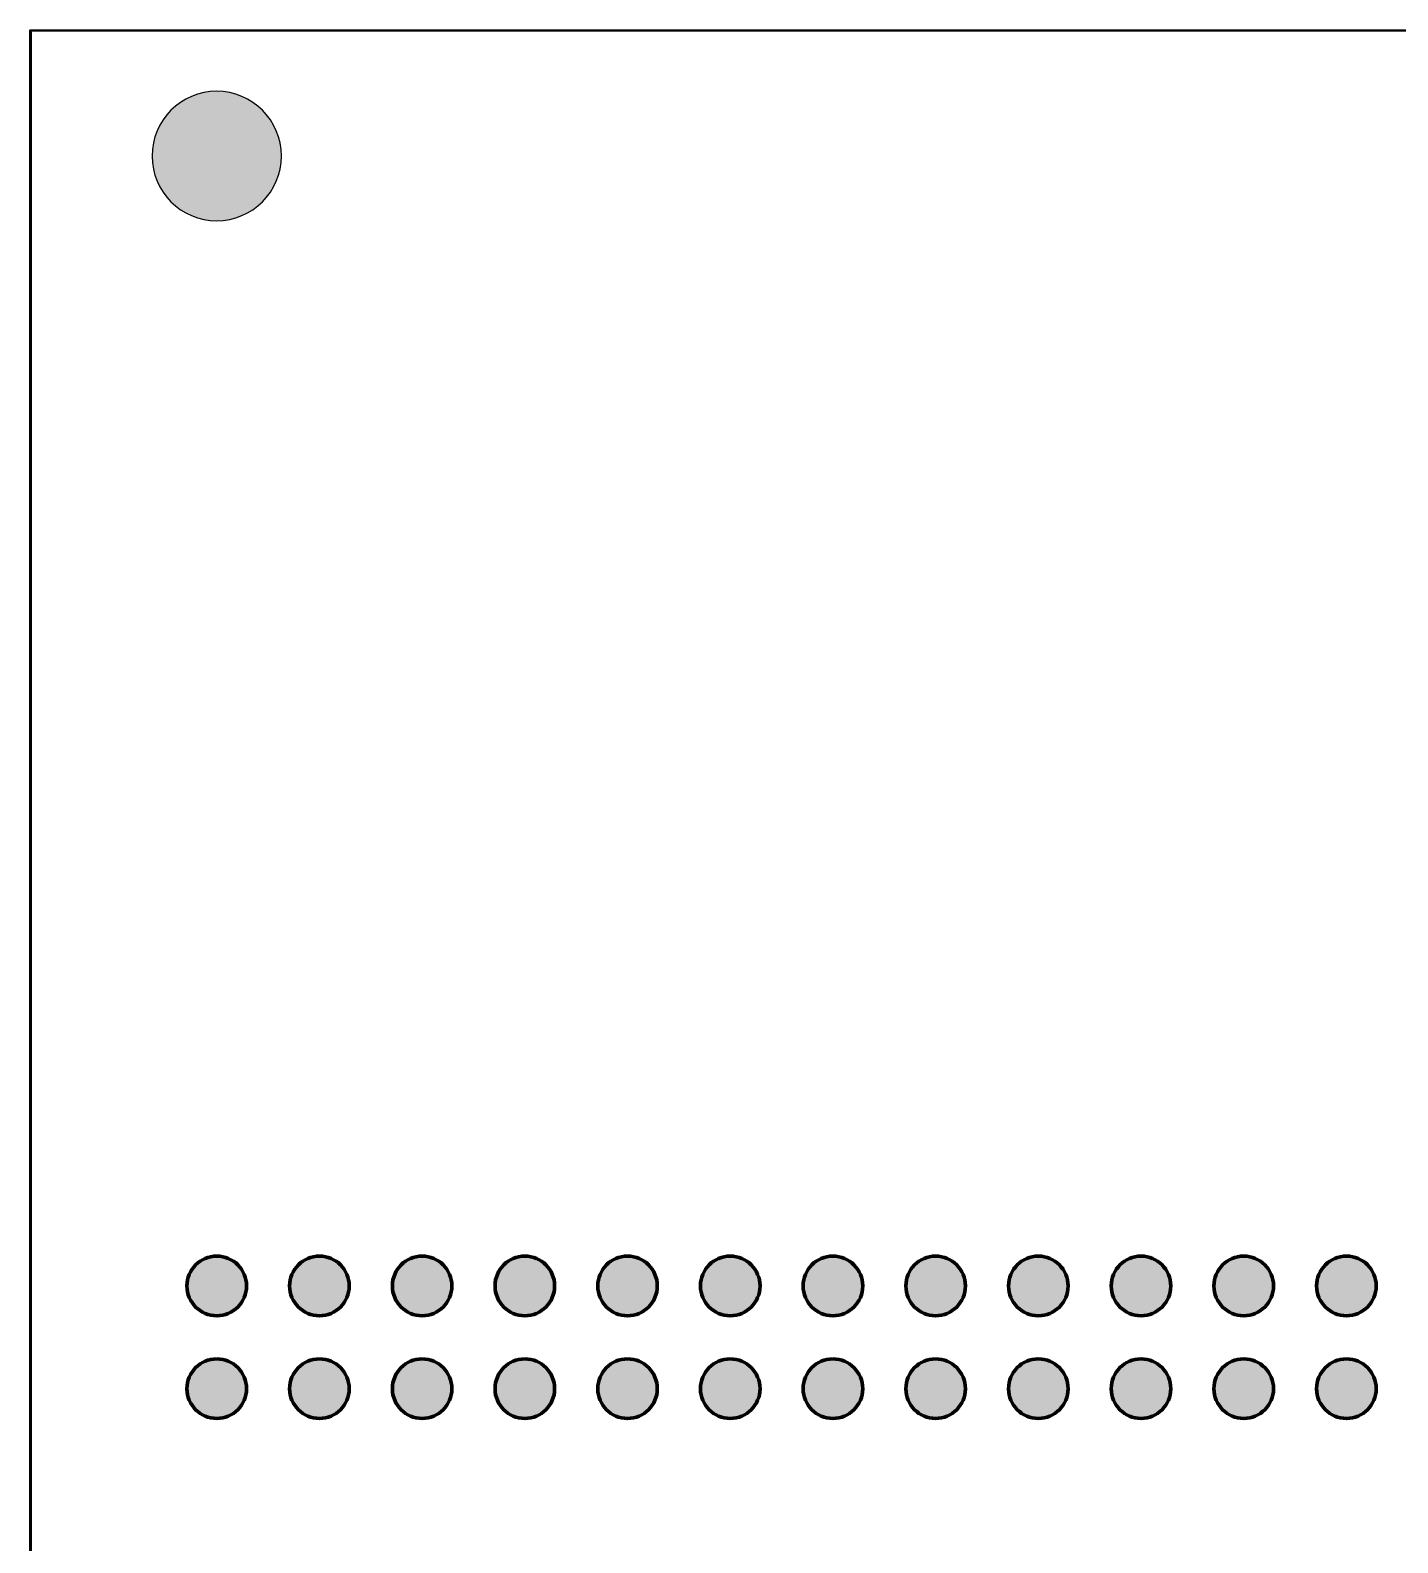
# Model space of a CAD drawing. Header units: inches. Extents: x 3.6 to 73.4, y 3.8 to 78.6.
# Drawn here: x 3.63 to 37.45, y 41.17 to 78.57 of the extents above; entities that cross this region are included whole.
import ezdxf

# ---------------------------------------------------------------- set-up
doc = ezdxf.new("R2010")
doc.units = ezdxf.units.IN
doc.header["$MEASUREMENT"] = 0
doc.layers.add('Layer 1', color=7, linetype='Continuous')

msp = doc.modelspace()

# ---------------------------------------------------------------- hatches: boundary and pattern name
at = {"layer": 'Layer 1'}
h = msp.add_hatch(color=7, dxfattribs=at)
h.dxf.hatch_style = 2
h.paths.add_polyline_path([(3.642, 78.561), (3.642, 3.764), (3.636, 3.764), (3.636, 3.769), (73.433, 3.769), (73.433, 3.764), (73.428, 3.764), (73.428, 78.561), (73.433, 78.561), (73.433, 78.555), (3.636, 78.555), (3.636, 78.561)])
h.paths.add_polyline_path([(3.636, 78.566), (73.433, 78.566), (73.439, 78.566), (73.439, 78.561), (73.439, 3.764), (73.439, 3.759), (73.433, 3.759), (3.636, 3.759), (3.631, 3.759), (3.631, 3.764), (3.631, 78.561), (3.631, 78.566)])
h = msp.add_hatch(color=7, dxfattribs=at)
edge = h.paths.add_edge_path()
edge.add_spline(control_points=[(9.843, 75.456), (9.843, 74.573), (9.127, 73.856), (8.243, 73.856), (7.36, 73.856), (6.643, 74.573), (6.643, 75.456), (6.643, 76.34), (7.36, 77.056), (8.243, 77.056), (9.127, 77.056), (9.843, 76.34), (9.843, 75.456)], knot_values=[0, 0, 0, 0, 1, 1, 1, 2, 2, 2, 3, 3, 3, 4, 4, 4, 4], degree=3, periodic=1)
h = msp.add_hatch(color=7, dxfattribs=at)
edge = h.paths.add_edge_path()
edge.add_spline(control_points=[(8.243, 48.253), (8.65, 48.253), (8.98, 47.923), (8.98, 47.516), (8.98, 47.109), (8.65, 46.78), (8.243, 46.78), (7.836, 46.78), (7.507, 47.109), (7.507, 47.516), (7.507, 47.923), (7.836, 48.253), (8.243, 48.253)], knot_values=[0, 0, 0, 0, 1, 1, 1, 2, 2, 2, 3, 3, 3, 4, 4, 4, 4], degree=3, periodic=1)
h = msp.add_hatch(color=7, dxfattribs=at)
edge = h.paths.add_edge_path()
edge.add_spline(control_points=[(10.783, 48.253), (11.19, 48.253), (11.52, 47.923), (11.52, 47.516), (11.52, 47.109), (11.19, 46.78), (10.783, 46.78), (10.376, 46.78), (10.047, 47.109), (10.047, 47.516), (10.047, 47.923), (10.376, 48.253), (10.783, 48.253)], knot_values=[0, 0, 0, 0, 1, 1, 1, 2, 2, 2, 3, 3, 3, 4, 4, 4, 4], degree=3, periodic=1)
h = msp.add_hatch(color=7, dxfattribs=at)
edge = h.paths.add_edge_path()
edge.add_spline(control_points=[(13.323, 48.253), (13.73, 48.253), (14.06, 47.923), (14.06, 47.516), (14.06, 47.109), (13.73, 46.78), (13.323, 46.78), (12.916, 46.78), (12.587, 47.109), (12.587, 47.516), (12.587, 47.923), (12.916, 48.253), (13.323, 48.253)], knot_values=[0, 0, 0, 0, 1, 1, 1, 2, 2, 2, 3, 3, 3, 4, 4, 4, 4], degree=3, periodic=1)
h = msp.add_hatch(color=7, dxfattribs=at)
edge = h.paths.add_edge_path()
edge.add_spline(control_points=[(15.863, 48.253), (16.27, 48.253), (16.6, 47.923), (16.6, 47.516), (16.6, 47.109), (16.27, 46.78), (15.863, 46.78), (15.456, 46.78), (15.127, 47.109), (15.127, 47.516), (15.127, 47.923), (15.456, 48.253), (15.863, 48.253)], knot_values=[0, 0, 0, 0, 1, 1, 1, 2, 2, 2, 3, 3, 3, 4, 4, 4, 4], degree=3, periodic=1)
h = msp.add_hatch(color=7, dxfattribs=at)
edge = h.paths.add_edge_path()
edge.add_spline(control_points=[(18.403, 48.253), (18.81, 48.253), (19.14, 47.923), (19.14, 47.516), (19.14, 47.109), (18.81, 46.78), (18.403, 46.78), (17.996, 46.78), (17.667, 47.109), (17.667, 47.516), (17.667, 47.923), (17.996, 48.253), (18.403, 48.253)], knot_values=[0, 0, 0, 0, 1, 1, 1, 2, 2, 2, 3, 3, 3, 4, 4, 4, 4], degree=3, periodic=1)
h = msp.add_hatch(color=7, dxfattribs=at)
edge = h.paths.add_edge_path()
edge.add_spline(control_points=[(20.943, 48.253), (21.35, 48.253), (21.68, 47.923), (21.68, 47.516), (21.68, 47.109), (21.35, 46.78), (20.943, 46.78), (20.536, 46.78), (20.207, 47.109), (20.207, 47.516), (20.207, 47.923), (20.536, 48.253), (20.943, 48.253)], knot_values=[0, 0, 0, 0, 1, 1, 1, 2, 2, 2, 3, 3, 3, 4, 4, 4, 4], degree=3, periodic=1)
h = msp.add_hatch(color=7, dxfattribs=at)
edge = h.paths.add_edge_path()
edge.add_spline(control_points=[(23.483, 48.253), (23.89, 48.253), (24.22, 47.923), (24.22, 47.516), (24.22, 47.109), (23.89, 46.78), (23.483, 46.78), (23.076, 46.78), (22.747, 47.109), (22.747, 47.516), (22.747, 47.923), (23.076, 48.253), (23.483, 48.253)], knot_values=[0, 0, 0, 0, 1, 1, 1, 2, 2, 2, 3, 3, 3, 4, 4, 4, 4], degree=3, periodic=1)
h = msp.add_hatch(color=7, dxfattribs=at)
edge = h.paths.add_edge_path()
edge.add_spline(control_points=[(26.023, 48.253), (26.43, 48.253), (26.76, 47.923), (26.76, 47.516), (26.76, 47.109), (26.43, 46.78), (26.023, 46.78), (25.616, 46.78), (25.287, 47.109), (25.287, 47.516), (25.287, 47.923), (25.616, 48.253), (26.023, 48.253)], knot_values=[0, 0, 0, 0, 1, 1, 1, 2, 2, 2, 3, 3, 3, 4, 4, 4, 4], degree=3, periodic=1)
h = msp.add_hatch(color=7, dxfattribs=at)
edge = h.paths.add_edge_path()
edge.add_spline(control_points=[(28.563, 48.253), (28.97, 48.253), (29.3, 47.923), (29.3, 47.516), (29.3, 47.109), (28.97, 46.78), (28.563, 46.78), (28.156, 46.78), (27.827, 47.109), (27.827, 47.516), (27.827, 47.923), (28.156, 48.253), (28.563, 48.253)], knot_values=[0, 0, 0, 0, 1, 1, 1, 2, 2, 2, 3, 3, 3, 4, 4, 4, 4], degree=3, periodic=1)
h = msp.add_hatch(color=7, dxfattribs=at)
edge = h.paths.add_edge_path()
edge.add_spline(control_points=[(31.103, 48.253), (31.51, 48.253), (31.84, 47.923), (31.84, 47.516), (31.84, 47.109), (31.51, 46.78), (31.103, 46.78), (30.696, 46.78), (30.367, 47.109), (30.367, 47.516), (30.367, 47.923), (30.696, 48.253), (31.103, 48.253)], knot_values=[0, 0, 0, 0, 1, 1, 1, 2, 2, 2, 3, 3, 3, 4, 4, 4, 4], degree=3, periodic=1)
h = msp.add_hatch(color=7, dxfattribs=at)
edge = h.paths.add_edge_path()
edge.add_spline(control_points=[(33.643, 48.253), (34.05, 48.253), (34.38, 47.923), (34.38, 47.516), (34.38, 47.109), (34.05, 46.78), (33.643, 46.78), (33.236, 46.78), (32.907, 47.109), (32.907, 47.516), (32.907, 47.923), (33.236, 48.253), (33.643, 48.253)], knot_values=[0, 0, 0, 0, 1, 1, 1, 2, 2, 2, 3, 3, 3, 4, 4, 4, 4], degree=3, periodic=1)
h = msp.add_hatch(color=7, dxfattribs=at)
edge = h.paths.add_edge_path()
edge.add_spline(control_points=[(36.183, 48.253), (36.59, 48.253), (36.92, 47.923), (36.92, 47.516), (36.92, 47.109), (36.59, 46.78), (36.183, 46.78), (35.776, 46.78), (35.447, 47.109), (35.447, 47.516), (35.447, 47.923), (35.776, 48.253), (36.183, 48.253)], knot_values=[0, 0, 0, 0, 1, 1, 1, 2, 2, 2, 3, 3, 3, 4, 4, 4, 4], degree=3, periodic=1)
h = msp.add_hatch(color=7, dxfattribs=at)
edge = h.paths.add_edge_path()
edge.add_spline(control_points=[(8.243, 45.713), (8.65, 45.713), (8.98, 45.383), (8.98, 44.976), (8.98, 44.569), (8.65, 44.24), (8.243, 44.24), (7.836, 44.24), (7.507, 44.569), (7.507, 44.976), (7.507, 45.383), (7.836, 45.713), (8.243, 45.713)], knot_values=[0, 0, 0, 0, 1, 1, 1, 2, 2, 2, 3, 3, 3, 4, 4, 4, 4], degree=3, periodic=1)
h = msp.add_hatch(color=7, dxfattribs=at)
edge = h.paths.add_edge_path()
edge.add_spline(control_points=[(10.783, 45.713), (11.19, 45.713), (11.52, 45.383), (11.52, 44.976), (11.52, 44.569), (11.19, 44.24), (10.783, 44.24), (10.376, 44.24), (10.047, 44.569), (10.047, 44.976), (10.047, 45.383), (10.376, 45.713), (10.783, 45.713)], knot_values=[0, 0, 0, 0, 1, 1, 1, 2, 2, 2, 3, 3, 3, 4, 4, 4, 4], degree=3, periodic=1)
h = msp.add_hatch(color=7, dxfattribs=at)
edge = h.paths.add_edge_path()
edge.add_spline(control_points=[(13.323, 45.713), (13.73, 45.713), (14.06, 45.383), (14.06, 44.976), (14.06, 44.569), (13.73, 44.24), (13.323, 44.24), (12.916, 44.24), (12.587, 44.569), (12.587, 44.976), (12.587, 45.383), (12.916, 45.713), (13.323, 45.713)], knot_values=[0, 0, 0, 0, 1, 1, 1, 2, 2, 2, 3, 3, 3, 4, 4, 4, 4], degree=3, periodic=1)
h = msp.add_hatch(color=7, dxfattribs=at)
edge = h.paths.add_edge_path()
edge.add_spline(control_points=[(15.863, 45.713), (16.27, 45.713), (16.6, 45.383), (16.6, 44.976), (16.6, 44.569), (16.27, 44.24), (15.863, 44.24), (15.456, 44.24), (15.127, 44.569), (15.127, 44.976), (15.127, 45.383), (15.456, 45.713), (15.863, 45.713)], knot_values=[0, 0, 0, 0, 1, 1, 1, 2, 2, 2, 3, 3, 3, 4, 4, 4, 4], degree=3, periodic=1)
h = msp.add_hatch(color=7, dxfattribs=at)
edge = h.paths.add_edge_path()
edge.add_spline(control_points=[(18.403, 45.713), (18.81, 45.713), (19.14, 45.383), (19.14, 44.976), (19.14, 44.569), (18.81, 44.24), (18.403, 44.24), (17.996, 44.24), (17.667, 44.569), (17.667, 44.976), (17.667, 45.383), (17.996, 45.713), (18.403, 45.713)], knot_values=[0, 0, 0, 0, 1, 1, 1, 2, 2, 2, 3, 3, 3, 4, 4, 4, 4], degree=3, periodic=1)
h = msp.add_hatch(color=7, dxfattribs=at)
edge = h.paths.add_edge_path()
edge.add_spline(control_points=[(20.943, 45.713), (21.35, 45.713), (21.68, 45.383), (21.68, 44.976), (21.68, 44.569), (21.35, 44.24), (20.943, 44.24), (20.536, 44.24), (20.207, 44.569), (20.207, 44.976), (20.207, 45.383), (20.536, 45.713), (20.943, 45.713)], knot_values=[0, 0, 0, 0, 1, 1, 1, 2, 2, 2, 3, 3, 3, 4, 4, 4, 4], degree=3, periodic=1)
h = msp.add_hatch(color=7, dxfattribs=at)
edge = h.paths.add_edge_path()
edge.add_spline(control_points=[(23.483, 45.713), (23.89, 45.713), (24.22, 45.383), (24.22, 44.976), (24.22, 44.569), (23.89, 44.24), (23.483, 44.24), (23.076, 44.24), (22.747, 44.569), (22.747, 44.976), (22.747, 45.383), (23.076, 45.713), (23.483, 45.713)], knot_values=[0, 0, 0, 0, 1, 1, 1, 2, 2, 2, 3, 3, 3, 4, 4, 4, 4], degree=3, periodic=1)
h = msp.add_hatch(color=7, dxfattribs=at)
edge = h.paths.add_edge_path()
edge.add_spline(control_points=[(26.023, 45.713), (26.43, 45.713), (26.76, 45.383), (26.76, 44.976), (26.76, 44.569), (26.43, 44.24), (26.023, 44.24), (25.616, 44.24), (25.287, 44.569), (25.287, 44.976), (25.287, 45.383), (25.616, 45.713), (26.023, 45.713)], knot_values=[0, 0, 0, 0, 1, 1, 1, 2, 2, 2, 3, 3, 3, 4, 4, 4, 4], degree=3, periodic=1)
h = msp.add_hatch(color=7, dxfattribs=at)
edge = h.paths.add_edge_path()
edge.add_spline(control_points=[(28.563, 45.713), (28.97, 45.713), (29.3, 45.383), (29.3, 44.976), (29.3, 44.569), (28.97, 44.24), (28.563, 44.24), (28.156, 44.24), (27.827, 44.569), (27.827, 44.976), (27.827, 45.383), (28.156, 45.713), (28.563, 45.713)], knot_values=[0, 0, 0, 0, 1, 1, 1, 2, 2, 2, 3, 3, 3, 4, 4, 4, 4], degree=3, periodic=1)
h = msp.add_hatch(color=7, dxfattribs=at)
edge = h.paths.add_edge_path()
edge.add_spline(control_points=[(31.103, 45.713), (31.51, 45.713), (31.84, 45.383), (31.84, 44.976), (31.84, 44.569), (31.51, 44.24), (31.103, 44.24), (30.696, 44.24), (30.367, 44.569), (30.367, 44.976), (30.367, 45.383), (30.696, 45.713), (31.103, 45.713)], knot_values=[0, 0, 0, 0, 1, 1, 1, 2, 2, 2, 3, 3, 3, 4, 4, 4, 4], degree=3, periodic=1)
h = msp.add_hatch(color=7, dxfattribs=at)
edge = h.paths.add_edge_path()
edge.add_spline(control_points=[(33.643, 45.713), (34.05, 45.713), (34.38, 45.383), (34.38, 44.976), (34.38, 44.569), (34.05, 44.24), (33.643, 44.24), (33.236, 44.24), (32.907, 44.569), (32.907, 44.976), (32.907, 45.383), (33.236, 45.713), (33.643, 45.713)], knot_values=[0, 0, 0, 0, 1, 1, 1, 2, 2, 2, 3, 3, 3, 4, 4, 4, 4], degree=3, periodic=1)
h = msp.add_hatch(color=7, dxfattribs=at)
edge = h.paths.add_edge_path()
edge.add_spline(control_points=[(36.183, 45.713), (36.59, 45.713), (36.92, 45.383), (36.92, 44.976), (36.92, 44.569), (36.59, 44.24), (36.183, 44.24), (35.776, 44.24), (35.447, 44.569), (35.447, 44.976), (35.447, 45.383), (35.776, 45.713), (36.183, 45.713)], knot_values=[0, 0, 0, 0, 1, 1, 1, 2, 2, 2, 3, 3, 3, 4, 4, 4, 4], degree=3, periodic=1)

# ---------------------------------------------------------------- linework, layer by layer
at = {"layer": 'Layer 1', "color": 7, "lineweight": 35}
for points in [[(3.636, 78.566), (73.433, 78.566), (73.439, 78.566), (73.439, 78.561), (73.439, 3.764), (73.439, 3.759), (73.433, 3.759), (3.636, 3.759), (3.631, 3.759), (3.631, 3.764), (3.631, 78.561), (3.631, 78.566), (3.636, 78.566)], [(3.642, 78.561), (3.642, 3.764), (3.636, 3.764), (3.636, 3.769), (73.433, 3.769), (73.433, 3.764), (73.428, 3.764), (73.428, 78.561), (73.433, 78.561), (73.433, 78.555), (3.636, 78.555), (3.636, 78.561), (3.642, 78.561)]]:
    msp.add_lwpolyline(points, dxfattribs=at)
at = {"layer": 'Layer 1', "lineweight": 0}
for points in [[(9.843, 75.456), (9.843, 74.573), (9.127, 73.856), (8.243, 73.856), (7.36, 73.856), (6.643, 74.573), (6.643, 75.456), (6.643, 76.34), (7.36, 77.056), (8.243, 77.056), (9.127, 77.056), (9.843, 76.34), (9.843, 75.456)], [(8.243, 48.253), (8.65, 48.253), (8.98, 47.923), (8.98, 47.516), (8.98, 47.109), (8.65, 46.78), (8.243, 46.78), (7.836, 46.78), (7.507, 47.109), (7.507, 47.516), (7.507, 47.923), (7.836, 48.253), (8.243, 48.253)], [(10.783, 48.253), (11.19, 48.253), (11.52, 47.923), (11.52, 47.516), (11.52, 47.109), (11.19, 46.78), (10.783, 46.78), (10.376, 46.78), (10.047, 47.109), (10.047, 47.516), (10.047, 47.923), (10.376, 48.253), (10.783, 48.253)], [(13.323, 48.253), (13.73, 48.253), (14.06, 47.923), (14.06, 47.516), (14.06, 47.109), (13.73, 46.78), (13.323, 46.78), (12.916, 46.78), (12.587, 47.109), (12.587, 47.516), (12.587, 47.923), (12.916, 48.253), (13.323, 48.253)], [(15.863, 48.253), (16.27, 48.253), (16.6, 47.923), (16.6, 47.516), (16.6, 47.109), (16.27, 46.78), (15.863, 46.78), (15.456, 46.78), (15.127, 47.109), (15.127, 47.516), (15.127, 47.923), (15.456, 48.253), (15.863, 48.253)], [(18.403, 48.253), (18.81, 48.253), (19.14, 47.923), (19.14, 47.516), (19.14, 47.109), (18.81, 46.78), (18.403, 46.78), (17.996, 46.78), (17.667, 47.109), (17.667, 47.516), (17.667, 47.923), (17.996, 48.253), (18.403, 48.253)], [(20.943, 48.253), (21.35, 48.253), (21.68, 47.923), (21.68, 47.516), (21.68, 47.109), (21.35, 46.78), (20.943, 46.78), (20.536, 46.78), (20.207, 47.109), (20.207, 47.516), (20.207, 47.923), (20.536, 48.253), (20.943, 48.253)], [(23.483, 48.253), (23.89, 48.253), (24.22, 47.923), (24.22, 47.516), (24.22, 47.109), (23.89, 46.78), (23.483, 46.78), (23.076, 46.78), (22.747, 47.109), (22.747, 47.516), (22.747, 47.923), (23.076, 48.253), (23.483, 48.253)], [(26.023, 48.253), (26.43, 48.253), (26.76, 47.923), (26.76, 47.516), (26.76, 47.109), (26.43, 46.78), (26.023, 46.78), (25.616, 46.78), (25.287, 47.109), (25.287, 47.516), (25.287, 47.923), (25.616, 48.253), (26.023, 48.253)], [(28.563, 48.253), (28.97, 48.253), (29.3, 47.923), (29.3, 47.516), (29.3, 47.109), (28.97, 46.78), (28.563, 46.78), (28.156, 46.78), (27.827, 47.109), (27.827, 47.516), (27.827, 47.923), (28.156, 48.253), (28.563, 48.253)], [(31.103, 48.253), (31.51, 48.253), (31.84, 47.923), (31.84, 47.516), (31.84, 47.109), (31.51, 46.78), (31.103, 46.78), (30.696, 46.78), (30.367, 47.109), (30.367, 47.516), (30.367, 47.923), (30.696, 48.253), (31.103, 48.253)], [(33.643, 48.253), (34.05, 48.253), (34.38, 47.923), (34.38, 47.516), (34.38, 47.109), (34.05, 46.78), (33.643, 46.78), (33.236, 46.78), (32.907, 47.109), (32.907, 47.516), (32.907, 47.923), (33.236, 48.253), (33.643, 48.253)], [(36.183, 48.253), (36.59, 48.253), (36.92, 47.923), (36.92, 47.516), (36.92, 47.109), (36.59, 46.78), (36.183, 46.78), (35.776, 46.78), (35.447, 47.109), (35.447, 47.516), (35.447, 47.923), (35.776, 48.253), (36.183, 48.253)], [(8.243, 45.713), (8.65, 45.713), (8.98, 45.383), (8.98, 44.976), (8.98, 44.569), (8.65, 44.24), (8.243, 44.24), (7.836, 44.24), (7.507, 44.569), (7.507, 44.976), (7.507, 45.383), (7.836, 45.713), (8.243, 45.713)], [(10.783, 45.713), (11.19, 45.713), (11.52, 45.383), (11.52, 44.976), (11.52, 44.569), (11.19, 44.24), (10.783, 44.24), (10.376, 44.24), (10.047, 44.569), (10.047, 44.976), (10.047, 45.383), (10.376, 45.713), (10.783, 45.713)], [(13.323, 45.713), (13.73, 45.713), (14.06, 45.383), (14.06, 44.976), (14.06, 44.569), (13.73, 44.24), (13.323, 44.24), (12.916, 44.24), (12.587, 44.569), (12.587, 44.976), (12.587, 45.383), (12.916, 45.713), (13.323, 45.713)], [(15.863, 45.713), (16.27, 45.713), (16.6, 45.383), (16.6, 44.976), (16.6, 44.569), (16.27, 44.24), (15.863, 44.24), (15.456, 44.24), (15.127, 44.569), (15.127, 44.976), (15.127, 45.383), (15.456, 45.713), (15.863, 45.713)], [(18.403, 45.713), (18.81, 45.713), (19.14, 45.383), (19.14, 44.976), (19.14, 44.569), (18.81, 44.24), (18.403, 44.24), (17.996, 44.24), (17.667, 44.569), (17.667, 44.976), (17.667, 45.383), (17.996, 45.713), (18.403, 45.713)], [(20.943, 45.713), (21.35, 45.713), (21.68, 45.383), (21.68, 44.976), (21.68, 44.569), (21.35, 44.24), (20.943, 44.24), (20.536, 44.24), (20.207, 44.569), (20.207, 44.976), (20.207, 45.383), (20.536, 45.713), (20.943, 45.713)], [(23.483, 45.713), (23.89, 45.713), (24.22, 45.383), (24.22, 44.976), (24.22, 44.569), (23.89, 44.24), (23.483, 44.24), (23.076, 44.24), (22.747, 44.569), (22.747, 44.976), (22.747, 45.383), (23.076, 45.713), (23.483, 45.713)], [(26.023, 45.713), (26.43, 45.713), (26.76, 45.383), (26.76, 44.976), (26.76, 44.569), (26.43, 44.24), (26.023, 44.24), (25.616, 44.24), (25.287, 44.569), (25.287, 44.976), (25.287, 45.383), (25.616, 45.713), (26.023, 45.713)], [(28.563, 45.713), (28.97, 45.713), (29.3, 45.383), (29.3, 44.976), (29.3, 44.569), (28.97, 44.24), (28.563, 44.24), (28.156, 44.24), (27.827, 44.569), (27.827, 44.976), (27.827, 45.383), (28.156, 45.713), (28.563, 45.713)], [(31.103, 45.713), (31.51, 45.713), (31.84, 45.383), (31.84, 44.976), (31.84, 44.569), (31.51, 44.24), (31.103, 44.24), (30.696, 44.24), (30.367, 44.569), (30.367, 44.976), (30.367, 45.383), (30.696, 45.713), (31.103, 45.713)], [(33.643, 45.713), (34.05, 45.713), (34.38, 45.383), (34.38, 44.976), (34.38, 44.569), (34.05, 44.24), (33.643, 44.24), (33.236, 44.24), (32.907, 44.569), (32.907, 44.976), (32.907, 45.383), (33.236, 45.713), (33.643, 45.713)], [(36.183, 45.713), (36.59, 45.713), (36.92, 45.383), (36.92, 44.976), (36.92, 44.569), (36.59, 44.24), (36.183, 44.24), (35.776, 44.24), (35.447, 44.569), (35.447, 44.976), (35.447, 45.383), (35.776, 45.713), (36.183, 45.713)]]:
    msp.add_open_spline(points, degree=3, knots=[0, 0, 0, 0, 1, 1, 1, 2, 2, 2, 3, 3, 3, 4, 4, 4, 4], dxfattribs=at)
at = {"layer": 'Layer 1', "color": 7, "lineweight": 25}
msp.add_open_spline([(9.843, 75.456), (9.843, 74.573), (9.127, 73.856), (8.243, 73.856), (7.36, 73.856), (6.643, 74.573), (6.643, 75.456), (6.643, 76.34), (7.36, 77.056), (8.243, 77.056), (9.127, 77.056), (9.843, 76.34), (9.843, 75.456)], degree=3, knots=[0, 0, 0, 0, 1, 1, 1, 2, 2, 2, 3, 3, 3, 4, 4, 4, 4], dxfattribs=at)
at = {"layer": 'Layer 1', "color": 7, "lineweight": 80}
for points in [[(8.243, 48.253), (8.65, 48.253), (8.98, 47.923), (8.98, 47.516), (8.98, 47.109), (8.65, 46.78), (8.243, 46.78), (7.836, 46.78), (7.507, 47.109), (7.507, 47.516), (7.507, 47.923), (7.836, 48.253), (8.243, 48.253)], [(10.783, 48.253), (11.19, 48.253), (11.52, 47.923), (11.52, 47.516), (11.52, 47.109), (11.19, 46.78), (10.783, 46.78), (10.376, 46.78), (10.047, 47.109), (10.047, 47.516), (10.047, 47.923), (10.376, 48.253), (10.783, 48.253)], [(13.323, 48.253), (13.73, 48.253), (14.06, 47.923), (14.06, 47.516), (14.06, 47.109), (13.73, 46.78), (13.323, 46.78), (12.916, 46.78), (12.587, 47.109), (12.587, 47.516), (12.587, 47.923), (12.916, 48.253), (13.323, 48.253)], [(15.863, 48.253), (16.27, 48.253), (16.6, 47.923), (16.6, 47.516), (16.6, 47.109), (16.27, 46.78), (15.863, 46.78), (15.456, 46.78), (15.127, 47.109), (15.127, 47.516), (15.127, 47.923), (15.456, 48.253), (15.863, 48.253)], [(18.403, 48.253), (18.81, 48.253), (19.14, 47.923), (19.14, 47.516), (19.14, 47.109), (18.81, 46.78), (18.403, 46.78), (17.996, 46.78), (17.667, 47.109), (17.667, 47.516), (17.667, 47.923), (17.996, 48.253), (18.403, 48.253)], [(20.943, 48.253), (21.35, 48.253), (21.68, 47.923), (21.68, 47.516), (21.68, 47.109), (21.35, 46.78), (20.943, 46.78), (20.536, 46.78), (20.207, 47.109), (20.207, 47.516), (20.207, 47.923), (20.536, 48.253), (20.943, 48.253)], [(23.483, 48.253), (23.89, 48.253), (24.22, 47.923), (24.22, 47.516), (24.22, 47.109), (23.89, 46.78), (23.483, 46.78), (23.076, 46.78), (22.747, 47.109), (22.747, 47.516), (22.747, 47.923), (23.076, 48.253), (23.483, 48.253)], [(26.023, 48.253), (26.43, 48.253), (26.76, 47.923), (26.76, 47.516), (26.76, 47.109), (26.43, 46.78), (26.023, 46.78), (25.616, 46.78), (25.287, 47.109), (25.287, 47.516), (25.287, 47.923), (25.616, 48.253), (26.023, 48.253)], [(28.563, 48.253), (28.97, 48.253), (29.3, 47.923), (29.3, 47.516), (29.3, 47.109), (28.97, 46.78), (28.563, 46.78), (28.156, 46.78), (27.827, 47.109), (27.827, 47.516), (27.827, 47.923), (28.156, 48.253), (28.563, 48.253)], [(31.103, 48.253), (31.51, 48.253), (31.84, 47.923), (31.84, 47.516), (31.84, 47.109), (31.51, 46.78), (31.103, 46.78), (30.696, 46.78), (30.367, 47.109), (30.367, 47.516), (30.367, 47.923), (30.696, 48.253), (31.103, 48.253)], [(33.643, 48.253), (34.05, 48.253), (34.38, 47.923), (34.38, 47.516), (34.38, 47.109), (34.05, 46.78), (33.643, 46.78), (33.236, 46.78), (32.907, 47.109), (32.907, 47.516), (32.907, 47.923), (33.236, 48.253), (33.643, 48.253)], [(36.183, 48.253), (36.59, 48.253), (36.92, 47.923), (36.92, 47.516), (36.92, 47.109), (36.59, 46.78), (36.183, 46.78), (35.776, 46.78), (35.447, 47.109), (35.447, 47.516), (35.447, 47.923), (35.776, 48.253), (36.183, 48.253)], [(8.243, 45.713), (8.65, 45.713), (8.98, 45.383), (8.98, 44.976), (8.98, 44.569), (8.65, 44.24), (8.243, 44.24), (7.836, 44.24), (7.507, 44.569), (7.507, 44.976), (7.507, 45.383), (7.836, 45.713), (8.243, 45.713)], [(10.783, 45.713), (11.19, 45.713), (11.52, 45.383), (11.52, 44.976), (11.52, 44.569), (11.19, 44.24), (10.783, 44.24), (10.376, 44.24), (10.047, 44.569), (10.047, 44.976), (10.047, 45.383), (10.376, 45.713), (10.783, 45.713)], [(13.323, 45.713), (13.73, 45.713), (14.06, 45.383), (14.06, 44.976), (14.06, 44.569), (13.73, 44.24), (13.323, 44.24), (12.916, 44.24), (12.587, 44.569), (12.587, 44.976), (12.587, 45.383), (12.916, 45.713), (13.323, 45.713)], [(15.863, 45.713), (16.27, 45.713), (16.6, 45.383), (16.6, 44.976), (16.6, 44.569), (16.27, 44.24), (15.863, 44.24), (15.456, 44.24), (15.127, 44.569), (15.127, 44.976), (15.127, 45.383), (15.456, 45.713), (15.863, 45.713)], [(18.403, 45.713), (18.81, 45.713), (19.14, 45.383), (19.14, 44.976), (19.14, 44.569), (18.81, 44.24), (18.403, 44.24), (17.996, 44.24), (17.667, 44.569), (17.667, 44.976), (17.667, 45.383), (17.996, 45.713), (18.403, 45.713)], [(20.943, 45.713), (21.35, 45.713), (21.68, 45.383), (21.68, 44.976), (21.68, 44.569), (21.35, 44.24), (20.943, 44.24), (20.536, 44.24), (20.207, 44.569), (20.207, 44.976), (20.207, 45.383), (20.536, 45.713), (20.943, 45.713)], [(23.483, 45.713), (23.89, 45.713), (24.22, 45.383), (24.22, 44.976), (24.22, 44.569), (23.89, 44.24), (23.483, 44.24), (23.076, 44.24), (22.747, 44.569), (22.747, 44.976), (22.747, 45.383), (23.076, 45.713), (23.483, 45.713)], [(26.023, 45.713), (26.43, 45.713), (26.76, 45.383), (26.76, 44.976), (26.76, 44.569), (26.43, 44.24), (26.023, 44.24), (25.616, 44.24), (25.287, 44.569), (25.287, 44.976), (25.287, 45.383), (25.616, 45.713), (26.023, 45.713)], [(28.563, 45.713), (28.97, 45.713), (29.3, 45.383), (29.3, 44.976), (29.3, 44.569), (28.97, 44.24), (28.563, 44.24), (28.156, 44.24), (27.827, 44.569), (27.827, 44.976), (27.827, 45.383), (28.156, 45.713), (28.563, 45.713)], [(31.103, 45.713), (31.51, 45.713), (31.84, 45.383), (31.84, 44.976), (31.84, 44.569), (31.51, 44.24), (31.103, 44.24), (30.696, 44.24), (30.367, 44.569), (30.367, 44.976), (30.367, 45.383), (30.696, 45.713), (31.103, 45.713)], [(33.643, 45.713), (34.05, 45.713), (34.38, 45.383), (34.38, 44.976), (34.38, 44.569), (34.05, 44.24), (33.643, 44.24), (33.236, 44.24), (32.907, 44.569), (32.907, 44.976), (32.907, 45.383), (33.236, 45.713), (33.643, 45.713)], [(36.183, 45.713), (36.59, 45.713), (36.92, 45.383), (36.92, 44.976), (36.92, 44.569), (36.59, 44.24), (36.183, 44.24), (35.776, 44.24), (35.447, 44.569), (35.447, 44.976), (35.447, 45.383), (35.776, 45.713), (36.183, 45.713)]]:
    msp.add_open_spline(points, degree=3, knots=[0, 0, 0, 0, 1, 1, 1, 2, 2, 2, 3, 3, 3, 4, 4, 4, 4], dxfattribs=at)

doc.saveas('drawing.dxf')
